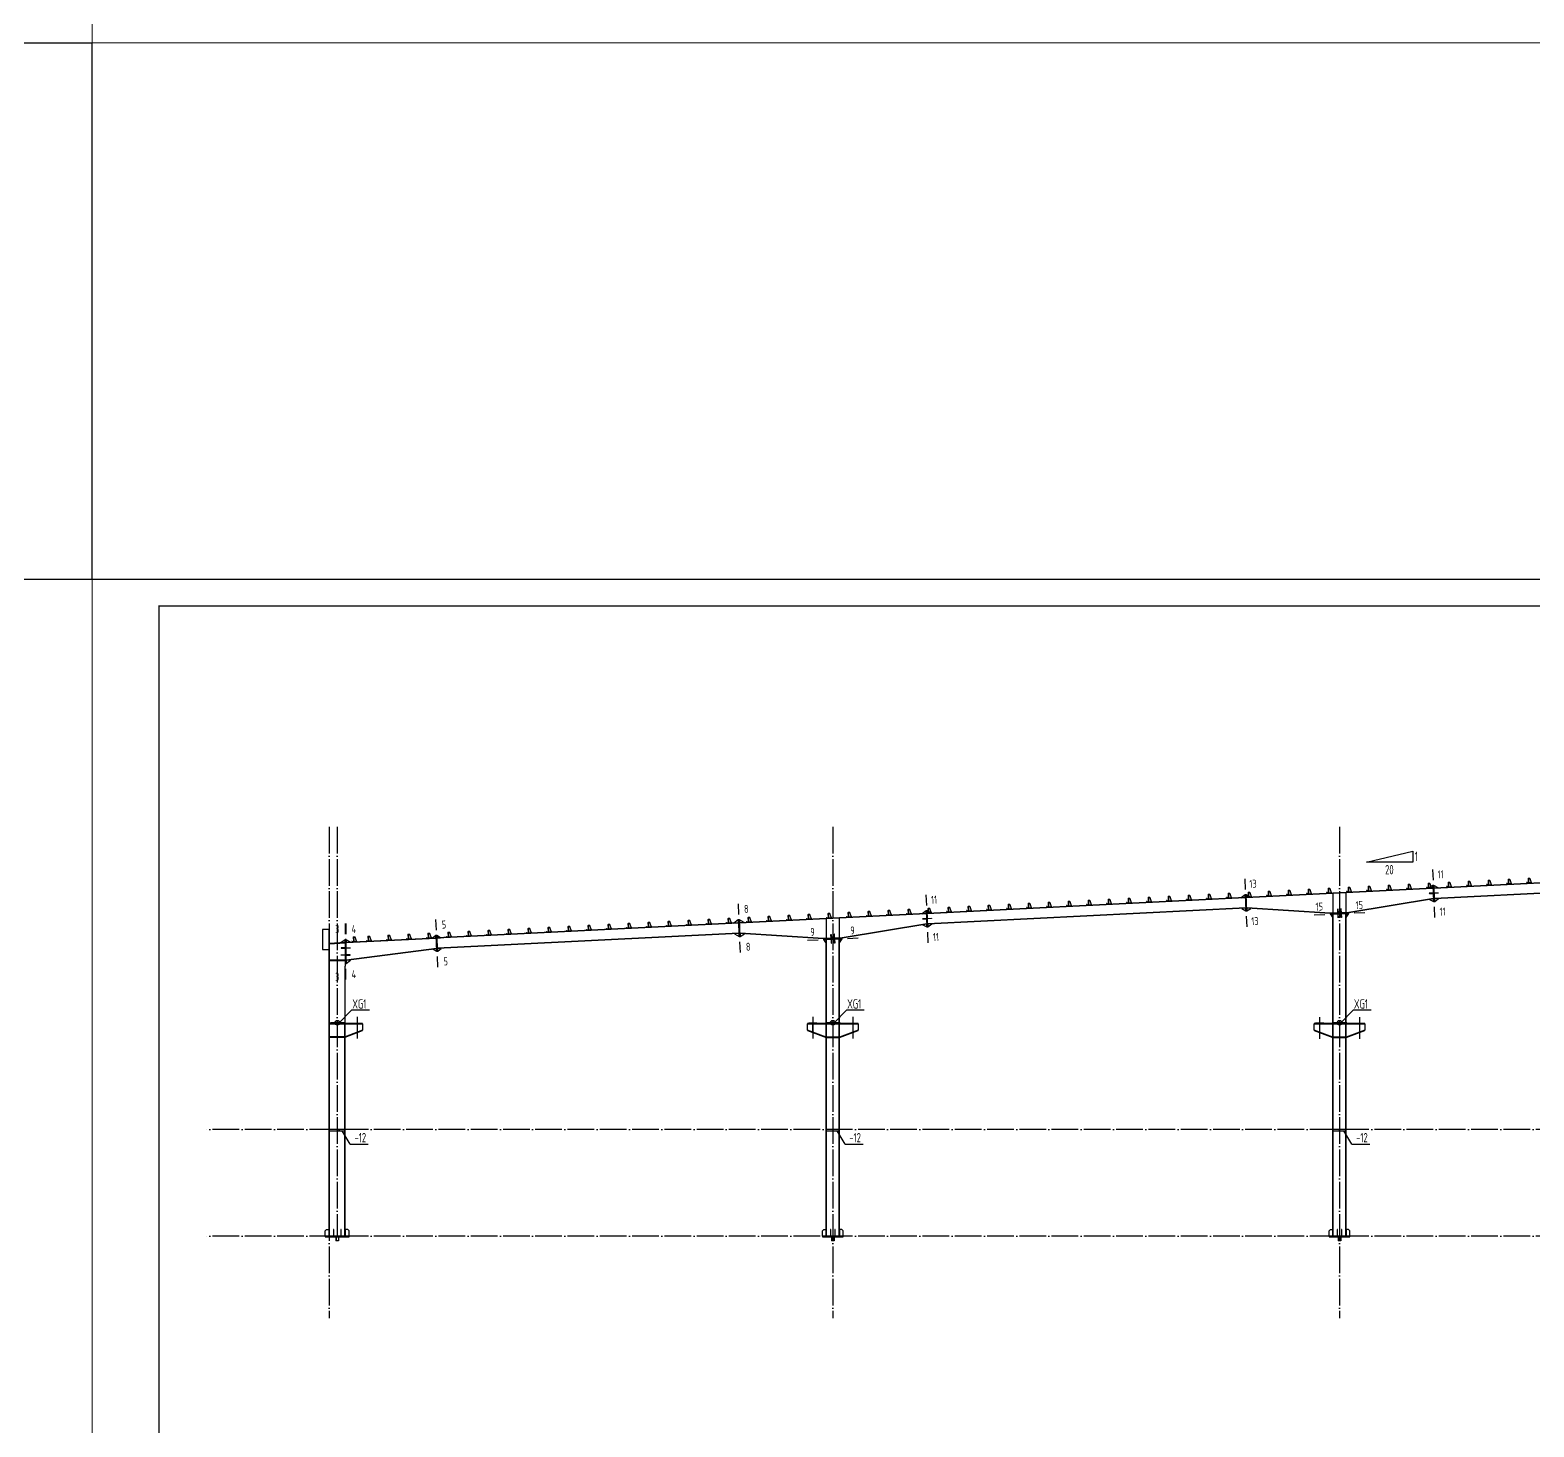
# Model space of a CAD drawing. Extents: x 447413 to 2975780, y -1432727 to 1301644.
# Drawn here: x 2614866 to 2671252, y -1226428 to -1174076 of the extents above; entities that cross this region are included whole.
import ezdxf
from ezdxf.enums import TextEntityAlignment as Align

# ---------------------------------------------------------------- set-up
doc = ezdxf.new("R2010")
doc.units = 0
doc.header["$LTSCALE"] = 1000
doc.header["$MEASUREMENT"] = 0
doc.linetypes.add('ACAD_ISO04W100', pattern=[30.5, 24, -3, 0.5, -3])
doc.linetypes.add('DOTE', pattern=[2.42, 2, -0.2, 0.02, -0.2])
for name, color, linetype in [('10', 7, 'Continuous'), ('116', 1, 'Continuous'), ('14', 2, 'Continuous'), ('DOTE', 1, 'Continuous'), ('TDB_中实线', 7, 'Continuous'), ('TDB_中心线', 1, 'ACAD_ISO04W100'), ('THIN', 7, 'Continuous'), ('XG', 5, 'Continuous'), ('图框', 253, 'Continuous'), ('柱子', 3, 'Continuous'), ('短柱', 106, 'Continuous'), ('钢板标注', 253, 'Continuous')]:
    doc.layers.add(name, color=color, linetype=linetype)
doc.layers.add('檩条', color=7, linetype='Continuous', lineweight=18)
doc.styles.add('PkpmHz', font='Pkpmeng', dxfattribs={"width": 0.6, "bigfont": 'hztxt'})
doc.styles.add('TSSD_Label', font='Tssdeng.shx', dxfattribs={"width": 0.7, "bigfont": 'hztxt.shx'})

# ---------------------------------------------------------------- blocks, each defined once
blk = doc.blocks.new('A$C3FEA3028')
at = {"layer": 'DOTE', "linetype": 'DOTE', "ltscale": 2}
blk.add_line((63, 169), (63, 0), dxfattribs=at)
at = {"layer": 'TDB_中实线'}
for p, q in [((5, 154), (-45, 0)), ((55, 154), (5, 154)), ((55, 160), (55, 0)), ((61, 26), (56, 26)), ((61, 0), (-45, 0))]:
    blk.add_line(p, q, dxfattribs=at)
at = {"layer": 'TDB_中实线', "const_width": 3.75}
for points in [[(64, 127), (53, 127)], [(64, 63), (53, 63)]]:
    blk.add_lwpolyline(points, dxfattribs=at)
at = {"layer": 'TDB_中实线'}
blk.add_lwpolyline([(61, 26), (55, 26), (55, 160), (61, 160)], close=True, dxfattribs=at)
at = {"layer": 'TDB_中心线', "ltscale": 20}
for p, q in [((67, 127), (51, 127)), ((67, 63), (51, 63))]:
    blk.add_line(p, q, dxfattribs=at)
at = {"layer": '檩条'}
blk.add_lwpolyline([(3, 164), (61, 164), (61, 0), (116, 0), (128, 23), (124, 25), (113, 4), (64, 4), (64, 169), (0, 169), (-12, 146), (-8, 144), (3, 164)], dxfattribs=at)
blk = doc.blocks.new('A$C6B0021A6')
at = {"layer": '图框', "color": 2, "const_width": 40, "elevation": -84000}
blk.add_lwpolyline([(20, 84120), (118920, 84120), (118920, 20), (20, 20)], close=True, dxfattribs=at)
at = {"layer": '图框', "color": 153, "const_width": 58, "elevation": -84000}
blk.add_lwpolyline([(111420, 1020), (2520, 1020), (2520, 83120), (111420, 83120)], close=True, dxfattribs=at)

msp = doc.modelspace()

# ---------------------------------------------------------------- linework, layer by layer
at = {"layer": '10'}
for p, q in [((2667450.6, -1205534, 126000), (2667470.7, -1205933.5, 126000)), ((2660410.7, -1205886.6, 126000), (2660430.7, -1206286.1, 126000)), ((2648450.7, -1206485.2, 126000), (2648470.7, -1206884.7, 126000)), ((2641410.3, -1206827.4, 126000), (2641430.2, -1207226.9, 126000)), ((2663016.4, -1207234, 126000), (2663416.1, -1207219, 126000)), ((2664915.4, -1207162.9, 126000), (2664515.7, -1207177.9, 126000)), ((2667540.7, -1207331.8, 126000), (2667520.7, -1206932.3, 126000)), ((2626685.7, -1207564.8, 126000), (2626685.7, -1207964.8, 126000)), ((2626705.7, -1207564.8, 126000), (2626705.7, -1207964.8, 126000)), ((2630071.2, -1207414.4, 126000), (2630091.2, -1207813.9, 126000)), ((2660500.8, -1207685.3, 126000), (2660480.8, -1207285.8, 126000)), ((2641501.2, -1208646.1, 126000), (2641481.2, -1208246.6, 126000)), ((2644016.4, -1208184.9, 126000), (2644416.1, -1208170, 126000)), ((2645915.4, -1208113.9, 126000), (2645515.7, -1208128.9, 126000)), ((2648540.7, -1208283, 126000), (2648520.7, -1207883.5, 126000)), ((2630160.2, -1209193.1, 126000), (2630140.2, -1208793.6, 126000)), ((2626685.7, -1209759.8, 126000), (2626685.7, -1209359.8, 126000)), ((2626705.7, -1209659.8, 126000), (2626705.7, -1209259.8, 126000))]:
    msp.add_line(p, q, dxfattribs=at)
at = {"layer": '116'}
for p, q in [((2626335.7, -1219304.5, 126000), (2626335.7, -1219454.5, 126000)), ((2626435.7, -1219454.5, 126000), (2626335.7, -1219454.5, 126000)), ((2626344.2, -1219304.5, 126000), (2626344.2, -1219454.5, 126000)), ((2626427.2, -1219304.5, 126000), (2626427.2, -1219454.5, 126000)), ((2626435.7, -1219304.5, 126000), (2626435.7, -1219454.5, 126000)), ((2644915.7, -1219304.5, 126000), (2644915.7, -1219454.5, 126000)), ((2645015.7, -1219454.5, 126000), (2644915.7, -1219454.5, 126000)), ((2644924.2, -1219304.5, 126000), (2644924.2, -1219454.5, 126000)), ((2645007.2, -1219304.5, 126000), (2645007.2, -1219454.5, 126000)), ((2645015.7, -1219304.5, 126000), (2645015.7, -1219454.5, 126000)), ((2663915.7, -1219304.5, 126000), (2663915.7, -1219454.5, 126000)), ((2664015.7, -1219454.5, 126000), (2663915.7, -1219454.5, 126000)), ((2663924.2, -1219304.5, 126000), (2663924.2, -1219454.5, 126000)), ((2664007.2, -1219304.5, 126000), (2664007.2, -1219454.5, 126000)), ((2664015.7, -1219304.5, 126000), (2664015.7, -1219454.5, 126000))]:
    msp.add_line(p, q, dxfattribs=at)
at = {"layer": '14'}
for p, q in [((2660420.8, -1206486.8, 126000), (2660276, -1206594.2, 126000)), ((2660276, -1206594.2, 126000), (2660405.8, -1206587.7, 126000)), ((2660405.8, -1206587.7, 126000), (2660424.8, -1206566.7, 126000)), ((2660440.7, -1206485.8, 126000), (2660420.8, -1206486.8, 126000)), ((2660420.8, -1206486.8, 126000), (2660450.8, -1207087.1, 126000)), ((2660424.8, -1206566.7, 126000), (2660420.8, -1206486.8, 126000)), ((2660460.7, -1206484.8, 126000), (2660440.7, -1206485.8, 126000)), ((2660440.7, -1206485.8, 126000), (2660470.8, -1207086.1, 126000)), ((2660470.8, -1207086.1, 126000), (2660440.7, -1206485.8, 126000)), ((2660490.7, -1207085.1, 126000), (2660460.7, -1206484.8, 126000)), ((2660615.5, -1206577.2, 126000), (2660460.7, -1206484.8, 126000)), ((2660460.7, -1206484.8, 126000), (2660464.7, -1206564.7, 126000)), ((2660464.7, -1206564.7, 126000), (2660485.7, -1206583.7, 126000)), ((2660485.7, -1206583.7, 126000), (2660615.5, -1206577.2, 126000)), ((2663725.7, -1206433.5, 126000), (2663715.7, -1206434, 126000)), ((2663715.7, -1206434, 126000), (2663715.7, -1207167.8, 126000)), ((2663725.7, -1207167.4, 126000), (2663725.7, -1206433.5, 126000)), ((2664215.7, -1206409, 126000), (2664205.7, -1206409.5, 126000)), ((2664205.7, -1206409.5, 126000), (2664205.7, -1207149.4, 126000)), ((2664215.7, -1207149.1, 126000), (2664215.7, -1206409, 126000)), ((2667460.7, -1206134.3, 126000), (2667315.9, -1206241.6, 126000)), ((2667315.9, -1206241.6, 126000), (2667445.7, -1206235.1, 126000)), ((2667475.1, -1206420.9, 126000), (2667330.2, -1206428.2, 126000)), ((2667330.2, -1206428.2, 126000), (2667330.7, -1206438.2, 126000)), ((2667330.7, -1206438.2, 126000), (2667475.6, -1206430.9, 126000)), ((2667466, -1206636.9, 126000), (2667337.7, -1206658.1, 126000)), ((2667337.7, -1206658.1, 126000), (2667490.7, -1206733.5, 126000)), ((2667445.7, -1206235.1, 126000), (2667464.7, -1206214.2, 126000)), ((2667480.7, -1206133.3, 126000), (2667460.7, -1206134.3, 126000)), ((2667460.7, -1206134.3, 126000), (2667490.7, -1206733.5, 126000)), ((2667464.7, -1206214.2, 126000), (2667460.7, -1206134.3, 126000)), ((2667486.7, -1206653.6, 126000), (2667466, -1206636.9, 126000)), ((2667475.6, -1206430.9, 126000), (2667475.1, -1206420.9, 126000)), ((2667500.7, -1206132.3, 126000), (2667480.7, -1206133.3, 126000)), ((2667480.7, -1206133.3, 126000), (2667510.7, -1206732.5, 126000)), ((2667510.7, -1206732.5, 126000), (2667480.7, -1206133.3, 126000)), ((2667490.7, -1206733.5, 126000), (2667486.7, -1206653.6, 126000)), ((2667530.7, -1206731.5, 126000), (2667500.7, -1206132.3, 126000)), ((2667655.5, -1206224.6, 126000), (2667500.7, -1206132.3, 126000)), ((2667500.7, -1206132.3, 126000), (2667504.7, -1206212.2, 126000)), ((2667504.7, -1206212.2, 126000), (2667525.6, -1206231.2, 126000)), ((2667515, -1206418.9, 126000), (2667659.8, -1206411.7, 126000)), ((2667515.5, -1206428.9, 126000), (2667515, -1206418.9, 126000)), ((2667660.3, -1206421.6, 126000), (2667515.5, -1206428.9, 126000)), ((2667525.6, -1206231.2, 126000), (2667655.5, -1206224.6, 126000)), ((2667545.7, -1206630.7, 126000), (2667526.7, -1206651.6, 126000)), ((2667526.7, -1206651.6, 126000), (2667530.7, -1206731.5, 126000)), ((2667530.7, -1206731.5, 126000), (2667675.5, -1206624.1, 126000)), ((2667675.5, -1206624.1, 126000), (2667545.7, -1206630.7, 126000)), ((2667659.8, -1206411.7, 126000), (2667660.3, -1206421.6, 126000)), ((2648460.7, -1207085.4, 126000), (2648315.9, -1207192.8, 126000)), ((2648315.9, -1207192.8, 126000), (2648445.7, -1207186.3, 126000)), ((2648445.7, -1207186.3, 126000), (2648464.7, -1207165.4, 126000)), ((2648480.7, -1207084.4, 126000), (2648460.7, -1207085.4, 126000)), ((2648460.7, -1207085.4, 126000), (2648490.7, -1207684.7, 126000)), ((2648464.7, -1207165.4, 126000), (2648460.7, -1207085.4, 126000)), ((2648500.7, -1207083.4, 126000), (2648480.7, -1207084.4, 126000)), ((2648480.7, -1207084.4, 126000), (2648510.7, -1207683.7, 126000)), ((2648510.7, -1207683.7, 126000), (2648480.7, -1207084.4, 126000)), ((2648530.7, -1207682.7, 126000), (2648500.7, -1207083.4, 126000)), ((2648655.5, -1207175.8, 126000), (2648500.7, -1207083.4, 126000)), ((2648500.7, -1207083.4, 126000), (2648504.7, -1207163.4, 126000)), ((2648504.7, -1207163.4, 126000), (2648525.6, -1207182.3, 126000)), ((2648525.6, -1207182.3, 126000), (2648655.5, -1207175.8, 126000)), ((2660425.8, -1206987.2, 126000), (2660295.9, -1206993.7, 126000)), ((2660295.9, -1206993.7, 126000), (2660450.8, -1207086.1, 126000)), ((2660446.8, -1207006.2, 126000), (2660425.8, -1206987.2, 126000)), ((2660450.8, -1207086.1, 126000), (2660446.8, -1207006.2, 126000)), ((2660450.8, -1207087.1, 126000), (2660470.8, -1207086.1, 126000)), ((2660470.8, -1207086.1, 126000), (2660490.7, -1207085.1, 126000)), ((2660505.7, -1206985.5, 126000), (2660486.7, -1207004.2, 126000)), ((2660486.7, -1207004.2, 126000), (2660490.7, -1207084.1, 126000)), ((2660490.7, -1207084.1, 126000), (2660635.4, -1206993.7, 126000)), ((2660635.4, -1206993.7, 126000), (2660505.7, -1206985.5, 126000)), ((2664314.4, -1207145.4, 126000), (2663614.4, -1207171.6, 126000)), ((2663614.4, -1207171.6, 126000), (2663615.2, -1207191.5, 126000)), ((2663615.2, -1207191.5, 126000), (2664315.1, -1207165.4, 126000)), ((2664315.1, -1207165.4, 126000), (2663615.2, -1207191.5, 126000)), ((2663615.2, -1207191.5, 126000), (2663615.9, -1207211.5, 126000)), ((2663615.9, -1207211.5, 126000), (2664315.8, -1207185.3, 126000)), ((2663695.7, -1207208.5, 126000), (2663620.8, -1207211.3, 126000)), ((2663620.8, -1207211.3, 126000), (2663715.7, -1207352.8, 126000)), ((2663715.7, -1207227.8, 126000), (2663695.7, -1207208.5, 126000)), ((2663715.7, -1207167.8, 126000), (2663725.7, -1207167.4, 126000)), ((2663893.7, -1207016, 126000), (2663903.7, -1207015.6, 126000)), ((2663899.1, -1207160.9, 126000), (2663893.7, -1207016, 126000)), ((2663909.1, -1207160.5, 126000), (2663899.1, -1207160.9, 126000)), ((2663910.6, -1207200.5, 126000), (2663900.6, -1207200.9, 126000)), ((2663900.6, -1207200.9, 126000), (2663906, -1207345.8, 126000)), ((2663903.7, -1207015.6, 126000), (2663909.1, -1207160.5, 126000)), ((2663916, -1207345.4, 126000), (2663910.6, -1207200.5, 126000)), ((2664023.9, -1207011.1, 126000), (2664013.9, -1207011.5, 126000)), ((2664013.9, -1207011.5, 126000), (2664019.3, -1207156.4, 126000)), ((2664019.3, -1207156.4, 126000), (2664029.3, -1207156, 126000)), ((2664020.8, -1207196.4, 126000), (2664030.8, -1207196, 126000)), ((2664026.3, -1207341.3, 126000), (2664020.8, -1207196.4, 126000)), ((2664029.3, -1207156, 126000), (2664023.9, -1207011.1, 126000)), ((2664030.8, -1207196, 126000), (2664036.2, -1207340.9, 126000)), ((2664205.7, -1207149.4, 126000), (2664215.7, -1207149.1, 126000)), ((2664215.7, -1207334.1, 126000), (2664310.6, -1207185.5, 126000)), ((2664235.7, -1207188.3, 126000), (2664215.7, -1207209.1, 126000)), ((2664215.7, -1207209.1, 126000), (2664215.7, -1207334.1, 126000)), ((2664310.6, -1207185.5, 126000), (2664235.7, -1207188.3, 126000)), ((2664315.1, -1207165.4, 126000), (2664314.4, -1207145.4, 126000)), ((2664315.8, -1207185.3, 126000), (2664315.1, -1207165.4, 126000)), ((2667490.7, -1206733.5, 126000), (2667510.7, -1206732.5, 126000)), ((2667510.7, -1206732.5, 126000), (2667530.7, -1206731.5, 126000)), ((2641420.3, -1207427.6, 126000), (2641256, -1207546, 126000)), ((2641256, -1207546, 126000), (2641405.8, -1207538.5, 126000)), ((2641405.8, -1207538.5, 126000), (2641424.7, -1207517.5, 126000)), ((2641440.2, -1207426.7, 126000), (2641420.3, -1207427.7, 126000)), ((2641424.7, -1207517.5, 126000), (2641420.3, -1207427.6, 126000)), ((2641420.3, -1207427.7, 126000), (2641451.3, -1208047.9, 126000)), ((2641460.2, -1207425.7, 126000), (2641440.2, -1207426.7, 126000)), ((2641440.2, -1207426.7, 126000), (2641471.2, -1208046.9, 126000)), ((2641471.2, -1208046.9, 126000), (2641440.2, -1207426.7, 126000)), ((2641491.2, -1208045.9, 126000), (2641460.2, -1207425.7, 126000)), ((2641635.5, -1207527, 126000), (2641460.2, -1207425.7, 126000)), ((2641460.2, -1207425.7, 126000), (2641464.7, -1207515.5, 126000)), ((2641464.7, -1207515.5, 126000), (2641485.7, -1207534.5, 126000)), ((2641485.7, -1207534.5, 126000), (2641635.5, -1207527, 126000)), ((2644725.7, -1207384.5, 126000), (2644715.7, -1207385, 126000)), ((2644715.7, -1207385, 126000), (2644715.7, -1208118.7, 126000)), ((2644725.7, -1208118.4, 126000), (2644725.7, -1207384.5, 126000)), ((2645215.7, -1207360, 126000), (2645205.7, -1207360.5, 126000)), ((2645205.7, -1207360.5, 126000), (2645205.7, -1208100.4, 126000)), ((2645215.7, -1208100.1, 126000), (2645215.7, -1207360, 126000)), ((2648475.1, -1207372.1, 126000), (2648330.2, -1207379.3, 126000)), ((2648330.2, -1207379.3, 126000), (2648330.7, -1207389.3, 126000)), ((2648330.7, -1207389.3, 126000), (2648475.6, -1207382.1, 126000)), ((2648466, -1207588.1, 126000), (2648337.7, -1207609.3, 126000)), ((2648337.7, -1207609.3, 126000), (2648490.7, -1207684.7, 126000)), ((2648486.7, -1207604.8, 126000), (2648466, -1207588.1, 126000)), ((2648475.6, -1207382.1, 126000), (2648475.1, -1207372.1, 126000)), ((2648490.7, -1207684.7, 126000), (2648486.7, -1207604.8, 126000)), ((2648490.7, -1207684.7, 126000), (2648510.7, -1207683.7, 126000)), ((2648510.7, -1207683.7, 126000), (2648530.7, -1207682.7, 126000)), ((2648515, -1207370.1, 126000), (2648659.8, -1207362.8, 126000)), ((2648515.5, -1207380.1, 126000), (2648515, -1207370.1, 126000)), ((2648660.3, -1207372.8, 126000), (2648515.5, -1207380.1, 126000)), ((2648545.6, -1207581.8, 126000), (2648526.7, -1207602.8, 126000)), ((2648526.7, -1207602.8, 126000), (2648530.7, -1207682.7, 126000)), ((2648530.7, -1207682.7, 126000), (2648675.5, -1207575.3, 126000)), ((2648675.5, -1207575.3, 126000), (2648545.6, -1207581.8, 126000)), ((2648659.8, -1207362.8, 126000), (2648660.3, -1207372.8, 126000)), ((2663715.7, -1207352.8, 126000), (2663715.7, -1207227.8, 126000)), ((2663906, -1207345.8, 126000), (2663916, -1207345.4, 126000)), ((2664036.2, -1207340.9, 126000), (2664026.3, -1207341.3, 126000)), ((2626675.7, -1208275, 126000), (2626085.7, -1208304.5, 126000)), ((2626085.7, -1208316.5, 126000), (2626675.7, -1208287, 126000)), ((2626085.7, -1208304.5, 126000), (2626085.7, -1208316.5, 126000)), ((2626675.7, -1208170, 126000), (2626515.9, -1208283, 126000)), ((2626515.9, -1208283, 126000), (2626655.7, -1208276, 126000)), ((2626655.7, -1208276, 126000), (2626675.7, -1208255, 126000)), ((2626695.7, -1208164.8, 126000), (2626675.7, -1208164.8, 126000)), ((2626675.7, -1208164.8, 126000), (2626675.7, -1209159.8, 126000)), ((2626675.7, -1208255, 126000), (2626675.7, -1208170, 126000)), ((2626675.7, -1208287, 126000), (2626675.7, -1208275, 126000)), ((2626695.7, -1209159.8, 126000), (2626695.7, -1208164.8, 126000)), ((2626715.7, -1208164.8, 126000), (2626695.7, -1208164.8, 126000)), ((2626695.7, -1208164.8, 126000), (2626695.7, -1209059.8, 126000)), ((2626715.7, -1209059.8, 126000), (2626715.7, -1208164.8, 126000)), ((2626875.5, -1208265, 126000), (2626715.7, -1208168, 126000)), ((2626715.7, -1208168, 126000), (2626715.7, -1208253, 126000)), ((2626715.7, -1208253, 126000), (2626735.7, -1208272, 126000)), ((2626735.7, -1208272, 126000), (2626875.5, -1208265, 126000)), ((2630081.2, -1208014.6, 126000), (2629950.9, -1208111.3, 126000)), ((2629950.9, -1208111.3, 126000), (2630065.7, -1208105.5, 126000)), ((2630065.7, -1208105.5, 126000), (2630084.7, -1208084.5, 126000)), ((2630101.2, -1208013.6, 126000), (2630081.2, -1208014.6, 126000)), ((2630081.2, -1208014.6, 126000), (2630110.2, -1208594.9, 126000)), ((2630084.7, -1208084.5, 126000), (2630081.2, -1208014.6, 126000)), ((2630121.2, -1208012.6, 126000), (2630101.2, -1208013.6, 126000)), ((2630101.2, -1208013.6, 126000), (2630130.2, -1208593.9, 126000)), ((2630130.2, -1208593.9, 126000), (2630101.2, -1208013.6, 126000)), ((2630150.2, -1208592.9, 126000), (2630121.2, -1208012.6, 126000)), ((2630260.5, -1208095.8, 126000), (2630121.2, -1208012.6, 126000)), ((2630121.2, -1208012.6, 126000), (2630124.7, -1208082.5, 126000)), ((2630124.7, -1208082.5, 126000), (2630145.6, -1208101.5, 126000)), ((2630145.6, -1208101.5, 126000), (2630260.5, -1208095.8, 126000)), ((2641425.7, -1207938, 126000), (2641275.9, -1207945.5, 126000)), ((2641275.9, -1207945.5, 126000), (2641451.2, -1208046.9, 126000)), ((2641446.7, -1207957, 126000), (2641425.7, -1207938, 126000)), ((2641451.2, -1208046.9, 126000), (2641446.7, -1207957, 126000)), ((2641451.3, -1208047.9, 126000), (2641471.2, -1208046.9, 126000)), ((2641471.2, -1208046.9, 126000), (2641491.2, -1208045.9, 126000)), ((2641505.6, -1207936.3, 126000), (2641486.7, -1207955, 126000)), ((2641486.7, -1207955, 126000), (2641491.2, -1208044.9, 126000)), ((2641491.2, -1208044.9, 126000), (2641655.3, -1207945.8, 126000)), ((2641655.3, -1207945.8, 126000), (2641505.6, -1207936.3, 126000)), ((2645314.4, -1208096.4, 126000), (2644614.5, -1208122.5, 126000)), ((2644614.5, -1208122.5, 126000), (2644615.2, -1208142.5, 126000)), ((2644615.2, -1208142.5, 126000), (2645315.1, -1208116.4, 126000)), ((2645315.1, -1208116.4, 126000), (2644615.2, -1208142.5, 126000)), ((2644615.2, -1208142.5, 126000), (2644616, -1208162.5, 126000)), ((2644616, -1208162.5, 126000), (2645315.9, -1208136.4, 126000)), ((2644695.7, -1208159.5, 126000), (2644620.8, -1208162.3, 126000)), ((2644620.8, -1208162.3, 126000), (2644715.7, -1208303.8, 126000)), ((2644715.7, -1208178.8, 126000), (2644695.7, -1208159.5, 126000)), ((2644715.7, -1208118.7, 126000), (2644725.7, -1208118.4, 126000)), ((2644715.7, -1208303.8, 126000), (2644715.7, -1208178.8, 126000)), ((2644893.7, -1207967, 126000), (2644903.7, -1207966.6, 126000)), ((2644899.1, -1208111.9, 126000), (2644893.7, -1207967, 126000)), ((2644909.1, -1208111.5, 126000), (2644899.1, -1208111.9, 126000)), ((2644910.6, -1208151.5, 126000), (2644900.6, -1208151.9, 126000)), ((2644900.6, -1208151.9, 126000), (2644906, -1208296.8, 126000)), ((2644903.7, -1207966.6, 126000), (2644909.1, -1208111.5, 126000)), ((2644906, -1208296.8, 126000), (2644916, -1208296.4, 126000)), ((2644916, -1208296.4, 126000), (2644910.6, -1208151.5, 126000)), ((2645023.9, -1207962.1, 126000), (2645013.9, -1207962.5, 126000)), ((2645013.9, -1207962.5, 126000), (2645019.4, -1208107.4, 126000)), ((2645019.4, -1208107.4, 126000), (2645029.3, -1208107, 126000)), ((2645020.8, -1208147.4, 126000), (2645030.8, -1208147, 126000)), ((2645026.3, -1208292.3, 126000), (2645020.8, -1208147.4, 126000)), ((2645029.3, -1208107, 126000), (2645023.9, -1207962.1, 126000)), ((2645036.2, -1208291.9, 126000), (2645026.3, -1208292.3, 126000)), ((2645030.8, -1208147, 126000), (2645036.2, -1208291.9, 126000)), ((2645205.7, -1208100.4, 126000), (2645215.7, -1208100.1, 126000)), ((2645215.7, -1208285.1, 126000), (2645310.6, -1208136.5, 126000)), ((2645235.7, -1208139.3, 126000), (2645215.7, -1208160.1, 126000)), ((2645215.7, -1208160.1, 126000), (2645215.7, -1208285.1, 126000)), ((2645310.6, -1208136.5, 126000), (2645235.7, -1208139.3, 126000)), ((2645315.1, -1208116.4, 126000), (2645314.4, -1208096.4, 126000)), ((2645315.9, -1208136.4, 126000), (2645315.1, -1208116.4, 126000)), ((2626675.7, -1208475, 126000), (2626525.7, -1208475, 126000)), ((2626525.7, -1208475, 126000), (2626525.7, -1208485, 126000)), ((2626525.7, -1208485, 126000), (2626675.7, -1208485, 126000)), ((2626525.7, -1208747.7, 126000), (2626525.7, -1208737.7, 126000)), ((2626525.7, -1208737.7, 126000), (2626675.7, -1208737.7, 126000)), ((2626675.7, -1208747.7, 126000), (2626525.7, -1208747.7, 126000)), ((2626675.7, -1208485, 126000), (2626675.7, -1208475, 126000)), ((2626675.7, -1208737.7, 126000), (2626675.7, -1208747.7, 126000)), ((2626715.7, -1208475, 126000), (2626865.7, -1208475, 126000)), ((2626715.7, -1208485, 126000), (2626715.7, -1208475, 126000)), ((2626865.7, -1208485, 126000), (2626715.7, -1208485, 126000)), ((2626865.7, -1208737.7, 126000), (2626715.7, -1208737.7, 126000)), ((2626715.7, -1208737.7, 126000), (2626715.7, -1208747.7, 126000)), ((2626715.7, -1208747.7, 126000), (2626865.7, -1208747.7, 126000)), ((2626865.7, -1208475, 126000), (2626865.7, -1208485, 126000)), ((2626865.7, -1208747.7, 126000), (2626865.7, -1208737.7, 126000)), ((2630085.9, -1208506.6, 126000), (2629971.8, -1208521.6, 126000)), ((2629971.8, -1208521.6, 126000), (2630110.2, -1208593.9, 126000)), ((2630106.7, -1208524, 126000), (2630085.9, -1208506.6, 126000)), ((2630110.2, -1208593.9, 126000), (2630106.7, -1208524, 126000)), ((2630110.2, -1208594.9, 126000), (2630130.2, -1208593.9, 126000)), ((2630130.2, -1208593.9, 126000), (2630150.2, -1208592.9, 126000)), ((2630165.6, -1208501, 126000), (2630146.6, -1208522, 126000)), ((2630146.6, -1208522, 126000), (2630150.1, -1208591.9, 126000)), ((2630150.1, -1208591.9, 126000), (2630280.5, -1208495.3, 126000)), ((2630280.5, -1208495.3, 126000), (2630165.6, -1208501, 126000)), ((2626675.7, -1208937.8, 126000), (2626095.7, -1208937.8, 126000)), ((2626095.7, -1208937.8, 126000), (2626095.7, -1208949.8, 126000)), ((2626095.7, -1208949.8, 126000), (2626675.7, -1208949.8, 126000)), ((2626675.7, -1208949.8, 126000), (2626675.7, -1208937.8, 126000)), ((2626675.7, -1209159.8, 126000), (2626695.7, -1209159.8, 126000)), ((2626695.7, -1209059.8, 126000), (2626715.7, -1209059.8, 126000)), ((2626715.7, -1209054.8, 126000), (2626874.3, -1208929, 126000)), ((2626735.5, -1208947.2, 126000), (2626715.7, -1208969.8, 126000)), ((2626715.7, -1208969.8, 126000), (2626715.7, -1209054.8, 126000)), ((2626874.3, -1208929, 126000), (2626735.5, -1208947.2, 126000)), ((2626673.7, -1211304.5, 126000), (2626097.7, -1211304.5, 126000)), ((2626097.7, -1211304.5, 126000), (2626097.7, -1211315.5, 126000)), ((2626097.7, -1211315.5, 126000), (2626673.7, -1211315.5, 126000)), ((2626673.7, -1211315.5, 126000), (2626673.7, -1211304.5, 126000)), ((2627335.7, -1211304.5, 126000), (2626685.7, -1211304.5, 126000)), ((2626685.7, -1211304.5, 126000), (2626685.7, -1211316.5, 126000)), ((2626685.7, -1211802.5, 126000), (2626685.7, -1211316.5, 126000)), ((2626685.7, -1211316.5, 126000), (2627335.7, -1211316.5, 126000)), ((2626685.7, -1211316.5, 126000), (2627335.7, -1211316.5, 126000)), ((2627335.7, -1211552.5, 126000), (2626685.7, -1211802.5, 126000)), ((2627335.7, -1211552.5, 126000), (2626685.7, -1211802.5, 126000)), ((2626685.7, -1211814.5, 126000), (2627335.7, -1211564.5, 126000)), ((2626980.7, -1211292.5, 126000), (2627290.7, -1211292.5, 126000)), ((2626980.7, -1211304.5, 126000), (2626980.7, -1211292.5, 126000)), ((2627290.7, -1211304.5, 126000), (2626980.7, -1211304.5, 126000)), ((2627141.2, -1211316.5, 126000), (2627130.2, -1211316.5, 126000)), ((2627130.2, -1211316.5, 126000), (2627130.2, -1211631.5, 126000)), ((2627130.2, -1211631.5, 126000), (2627141.2, -1211627.3, 126000)), ((2627141.2, -1211627.3, 126000), (2627141.2, -1211316.5, 126000)), ((2627290.7, -1211292.5, 126000), (2627290.7, -1211304.5, 126000)), ((2627335.7, -1211316.5, 126000), (2627335.7, -1211304.5, 126000)), ((2627335.7, -1211316.5, 126000), (2627335.7, -1211552.5, 126000)), ((2627335.7, -1211564.5, 126000), (2627335.7, -1211552.5, 126000)), ((2644715.7, -1211304.5, 126000), (2644015.7, -1211304.5, 126000)), ((2644015.7, -1211304.5, 126000), (2644015.7, -1211316.5, 126000)), ((2644015.7, -1211562.5, 126000), (2644015.7, -1211316.5, 126000)), ((2644015.7, -1211316.5, 126000), (2644715.7, -1211316.5, 126000)), ((2644015.7, -1211316.5, 126000), (2644715.7, -1211316.5, 126000)), ((2644715.7, -1211822.5, 126000), (2644015.7, -1211562.5, 126000)), ((2644715.7, -1211822.5, 126000), (2644015.7, -1211562.5, 126000)), ((2644015.7, -1211562.5, 126000), (2644015.7, -1211574.5, 126000)), ((2644015.7, -1211574.5, 126000), (2644715.7, -1211834.5, 126000)), ((2644370.7, -1211292.5, 126000), (2644060.7, -1211292.5, 126000)), ((2644060.7, -1211292.5, 126000), (2644060.7, -1211304.5, 126000)), ((2644060.7, -1211304.5, 126000), (2644370.7, -1211304.5, 126000)), ((2644221.2, -1211316.5, 126000), (2644210.2, -1211316.5, 126000)), ((2644210.2, -1211316.5, 126000), (2644210.2, -1211634.8, 126000)), ((2644210.2, -1211634.8, 126000), (2644221.2, -1211638.8, 126000)), ((2644221.2, -1211638.8, 126000), (2644221.2, -1211316.5, 126000)), ((2644370.7, -1211304.5, 126000), (2644370.7, -1211292.5, 126000)), ((2644715.7, -1211316.5, 126000), (2644715.7, -1211304.5, 126000)), ((2644715.7, -1211316.5, 126000), (2644715.7, -1211822.5, 126000)), ((2645203.7, -1211304.5, 126000), (2644727.7, -1211304.5, 126000)), ((2644727.7, -1211304.5, 126000), (2644727.7, -1211315.5, 126000)), ((2644727.7, -1211315.5, 126000), (2645203.7, -1211315.5, 126000)), ((2645203.7, -1211315.5, 126000), (2645203.7, -1211304.5, 126000)), ((2645915.7, -1211304.5, 126000), (2645215.7, -1211304.5, 126000)), ((2645215.7, -1211304.5, 126000), (2645215.7, -1211316.5, 126000)), ((2645215.7, -1211822.5, 126000), (2645215.7, -1211316.5, 126000)), ((2645215.7, -1211316.5, 126000), (2645915.7, -1211316.5, 126000)), ((2645215.7, -1211316.5, 126000), (2645915.7, -1211316.5, 126000)), ((2645915.7, -1211562.5, 126000), (2645215.7, -1211822.5, 126000)), ((2645915.7, -1211562.5, 126000), (2645215.7, -1211822.5, 126000)), ((2645215.7, -1211834.5, 126000), (2645915.7, -1211574.5, 126000)), ((2645560.7, -1211292.5, 126000), (2645870.7, -1211292.5, 126000)), ((2645560.7, -1211304.5, 126000), (2645560.7, -1211292.5, 126000)), ((2645870.7, -1211304.5, 126000), (2645560.7, -1211304.5, 126000)), ((2645721.2, -1211316.5, 126000), (2645710.2, -1211316.5, 126000)), ((2645710.2, -1211316.5, 126000), (2645710.2, -1211638.8, 126000)), ((2645710.2, -1211638.8, 126000), (2645721.2, -1211634.8, 126000)), ((2645721.2, -1211634.8, 126000), (2645721.2, -1211316.5, 126000)), ((2645870.7, -1211292.5, 126000), (2645870.7, -1211304.5, 126000)), ((2645915.7, -1211316.5, 126000), (2645915.7, -1211304.5, 126000)), ((2645915.7, -1211316.5, 126000), (2645915.7, -1211562.5, 126000)), ((2645915.7, -1211574.5, 126000), (2645915.7, -1211562.5, 126000)), ((2663715.7, -1211304.5, 126000), (2663015.7, -1211304.5, 126000)), ((2663015.7, -1211304.5, 126000), (2663015.7, -1211316.5, 126000)), ((2663015.7, -1211562.5, 126000), (2663015.7, -1211316.5, 126000)), ((2663015.7, -1211316.5, 126000), (2663715.7, -1211316.5, 126000)), ((2663015.7, -1211316.5, 126000), (2663715.7, -1211316.5, 126000)), ((2663715.7, -1211822.5, 126000), (2663015.7, -1211562.5, 126000)), ((2663715.7, -1211822.5, 126000), (2663015.7, -1211562.5, 126000)), ((2663015.7, -1211562.5, 126000), (2663015.7, -1211574.5, 126000)), ((2663015.7, -1211574.5, 126000), (2663715.7, -1211834.5, 126000)), ((2663370.7, -1211292.5, 126000), (2663060.7, -1211292.5, 126000)), ((2663060.7, -1211292.5, 126000), (2663060.7, -1211304.5, 126000)), ((2663060.7, -1211304.5, 126000), (2663370.7, -1211304.5, 126000)), ((2663221.2, -1211316.5, 126000), (2663210.2, -1211316.5, 126000)), ((2663210.2, -1211316.5, 126000), (2663210.2, -1211634.8, 126000)), ((2663210.2, -1211634.8, 126000), (2663221.2, -1211638.8, 126000)), ((2663221.2, -1211638.8, 126000), (2663221.2, -1211316.5, 126000)), ((2663370.7, -1211304.5, 126000), (2663370.7, -1211292.5, 126000)), ((2663715.7, -1211316.5, 126000), (2663715.7, -1211304.5, 126000)), ((2663715.7, -1211316.5, 126000), (2663715.7, -1211822.5, 126000)), ((2664203.7, -1211304.5, 126000), (2663727.7, -1211304.5, 126000)), ((2663727.7, -1211304.5, 126000), (2663727.7, -1211315.5, 126000)), ((2663727.7, -1211315.5, 126000), (2664203.7, -1211315.5, 126000)), ((2664203.7, -1211315.5, 126000), (2664203.7, -1211304.5, 126000)), ((2664915.7, -1211304.5, 126000), (2664215.7, -1211304.5, 126000)), ((2664215.7, -1211304.5, 126000), (2664215.7, -1211316.5, 126000)), ((2664215.7, -1211822.5, 126000), (2664215.7, -1211316.5, 126000)), ((2664215.7, -1211316.5, 126000), (2664915.7, -1211316.5, 126000)), ((2664215.7, -1211316.5, 126000), (2664915.7, -1211316.5, 126000)), ((2664915.7, -1211562.5, 126000), (2664215.7, -1211822.5, 126000)), ((2664915.7, -1211562.5, 126000), (2664215.7, -1211822.5, 126000)), ((2664215.7, -1211834.5, 126000), (2664915.7, -1211574.5, 126000)), ((2664560.7, -1211292.5, 126000), (2664870.7, -1211292.5, 126000)), ((2664560.7, -1211304.5, 126000), (2664560.7, -1211292.5, 126000)), ((2664870.7, -1211304.5, 126000), (2664560.7, -1211304.5, 126000)), ((2664721.2, -1211316.5, 126000), (2664710.2, -1211316.5, 126000)), ((2664710.2, -1211316.5, 126000), (2664710.2, -1211638.8, 126000)), ((2664710.2, -1211638.8, 126000), (2664721.2, -1211634.8, 126000)), ((2664721.2, -1211634.8, 126000), (2664721.2, -1211316.5, 126000)), ((2664870.7, -1211292.5, 126000), (2664870.7, -1211304.5, 126000)), ((2664915.7, -1211316.5, 126000), (2664915.7, -1211304.5, 126000)), ((2664915.7, -1211316.5, 126000), (2664915.7, -1211562.5, 126000)), ((2664915.7, -1211574.5, 126000), (2664915.7, -1211562.5, 126000)), ((2626673.7, -1211803.5, 126000), (2626097.7, -1211803.5, 126000)), ((2626097.7, -1211803.5, 126000), (2626097.7, -1211814.5, 126000)), ((2626097.7, -1211814.5, 126000), (2626673.7, -1211814.5, 126000)), ((2626673.7, -1211814.5, 126000), (2626673.7, -1211803.5, 126000)), ((2626685.7, -1211802.5, 126000), (2626685.7, -1211814.5, 126000)), ((2644715.7, -1211834.5, 126000), (2644715.7, -1211822.5, 126000)), ((2645203.7, -1211823.5, 126000), (2644727.7, -1211823.5, 126000)), ((2644727.7, -1211823.5, 126000), (2644727.7, -1211834.5, 126000)), ((2644727.7, -1211834.5, 126000), (2645203.7, -1211834.5, 126000)), ((2645203.7, -1211834.5, 126000), (2645203.7, -1211823.5, 126000)), ((2645215.7, -1211822.5, 126000), (2645215.7, -1211834.5, 126000)), ((2663715.7, -1211834.5, 126000), (2663715.7, -1211822.5, 126000)), ((2664203.7, -1211823.5, 126000), (2663727.7, -1211823.5, 126000)), ((2663727.7, -1211823.5, 126000), (2663727.7, -1211834.5, 126000)), ((2663727.7, -1211834.5, 126000), (2664203.7, -1211834.5, 126000)), ((2664203.7, -1211834.5, 126000), (2664203.7, -1211823.5, 126000)), ((2664215.7, -1211822.5, 126000), (2664215.7, -1211834.5, 126000)), ((2625935.7, -1219079.5, 126000), (2625985.7, -1219029.5, 126000)), ((2625985.7, -1219029.5, 126000), (2626085.7, -1219029.5, 126000)), ((2626085.7, -1219029.5, 126000), (2626085.7, -1219259.5, 126000)), ((2626095.7, -1219029.5, 126000), (2626085.7, -1219029.5, 126000)), ((2626085.7, -1219029.5, 126000), (2626085.7, -1219279.5, 126000)), ((2626095.7, -1219279.5, 126000), (2626095.7, -1219029.5, 126000)), ((2626253.7, -1219029.5, 126000), (2626237.7, -1219029.5, 126000)), ((2626237.7, -1219029.5, 126000), (2626237.7, -1219279.5, 126000)), ((2626253.7, -1219279.5, 126000), (2626253.7, -1219029.5, 126000)), ((2626393.7, -1219029.5, 126000), (2626377.7, -1219029.5, 126000)), ((2626377.7, -1219029.5, 126000), (2626377.7, -1219279.5, 126000)), ((2626393.7, -1219279.5, 126000), (2626393.7, -1219029.5, 126000)), ((2626533.7, -1219029.5, 126000), (2626517.7, -1219029.5, 126000)), ((2626517.7, -1219029.5, 126000), (2626517.7, -1219279.5, 126000)), ((2626533.7, -1219279.5, 126000), (2626533.7, -1219029.5, 126000)), ((2626685.7, -1219029.5, 126000), (2626675.7, -1219029.5, 126000)), ((2626675.7, -1219029.5, 126000), (2626675.7, -1219279.5, 126000)), ((2626785.7, -1219029.5, 126000), (2626685.7, -1219029.5, 126000)), ((2626685.7, -1219029.5, 126000), (2626685.7, -1219259.5, 126000)), ((2626685.7, -1219279.5, 126000), (2626685.7, -1219029.5, 126000)), ((2626835.7, -1219079.5, 126000), (2626785.7, -1219029.5, 126000)), ((2644580.7, -1219074.5, 126000), (2644625.7, -1219029.5, 126000)), ((2644625.7, -1219029.5, 126000), (2644715.7, -1219029.5, 126000)), ((2644715.7, -1219029.5, 126000), (2644715.7, -1219259.5, 126000)), ((2644725.7, -1219029.5, 126000), (2644715.7, -1219029.5, 126000)), ((2644715.7, -1219029.5, 126000), (2644715.7, -1219279.5, 126000)), ((2644725.7, -1219279.5, 126000), (2644725.7, -1219029.5, 126000)), ((2644891.7, -1219029.5, 126000), (2644875.7, -1219029.5, 126000)), ((2644875.7, -1219029.5, 126000), (2644875.7, -1219279.5, 126000)), ((2644891.7, -1219279.5, 126000), (2644891.7, -1219029.5, 126000)), ((2645055.7, -1219029.5, 126000), (2645039.7, -1219029.5, 126000)), ((2645039.7, -1219029.5, 126000), (2645039.7, -1219279.5, 126000)), ((2645055.7, -1219279.5, 126000), (2645055.7, -1219029.5, 126000)), ((2645215.7, -1219029.5, 126000), (2645205.7, -1219029.5, 126000)), ((2645205.7, -1219029.5, 126000), (2645205.7, -1219279.5, 126000)), ((2645305.7, -1219029.5, 126000), (2645215.7, -1219029.5, 126000)), ((2645215.7, -1219029.5, 126000), (2645215.7, -1219259.5, 126000)), ((2645215.7, -1219279.5, 126000), (2645215.7, -1219029.5, 126000)), ((2645350.7, -1219074.5, 126000), (2645305.7, -1219029.5, 126000)), ((2663580.7, -1219074.5, 126000), (2663625.7, -1219029.5, 126000)), ((2663625.7, -1219029.5, 126000), (2663715.7, -1219029.5, 126000)), ((2663715.7, -1219029.5, 126000), (2663715.7, -1219259.5, 126000)), ((2663725.7, -1219029.5, 126000), (2663715.7, -1219029.5, 126000)), ((2663715.7, -1219029.5, 126000), (2663715.7, -1219279.5, 126000)), ((2663725.7, -1219279.5, 126000), (2663725.7, -1219029.5, 126000)), ((2663891.7, -1219029.5, 126000), (2663875.7, -1219029.5, 126000)), ((2663875.7, -1219029.5, 126000), (2663875.7, -1219279.5, 126000)), ((2663891.7, -1219279.5, 126000), (2663891.7, -1219029.5, 126000)), ((2664055.7, -1219029.5, 126000), (2664039.7, -1219029.5, 126000)), ((2664039.7, -1219029.5, 126000), (2664039.7, -1219279.5, 126000)), ((2664055.7, -1219279.5, 126000), (2664055.7, -1219029.5, 126000)), ((2664215.7, -1219029.5, 126000), (2664205.7, -1219029.5, 126000)), ((2664205.7, -1219029.5, 126000), (2664205.7, -1219279.5, 126000)), ((2664305.7, -1219029.5, 126000), (2664215.7, -1219029.5, 126000)), ((2664215.7, -1219029.5, 126000), (2664215.7, -1219259.5, 126000)), ((2664215.7, -1219279.5, 126000), (2664215.7, -1219029.5, 126000)), ((2664350.7, -1219074.5, 126000), (2664305.7, -1219029.5, 126000)), ((2625935.7, -1219279.5, 126000), (2625935.7, -1219079.5, 126000)), ((2626835.7, -1219279.5, 126000), (2625935.7, -1219279.5, 126000)), ((2625935.7, -1219279.5, 126000), (2625935.7, -1219304.5, 126000)), ((2626065.7, -1219279.5, 126000), (2625935.7, -1219279.5, 126000)), ((2625935.7, -1219304.5, 126000), (2626835.7, -1219304.5, 126000)), ((2626085.7, -1219259.5, 126000), (2626065.7, -1219279.5, 126000)), ((2626085.7, -1219279.5, 126000), (2626095.7, -1219279.5, 126000)), ((2626237.7, -1219279.5, 126000), (2626253.7, -1219279.5, 126000)), ((2626377.7, -1219279.5, 126000), (2626393.7, -1219279.5, 126000)), ((2626517.7, -1219279.5, 126000), (2626533.7, -1219279.5, 126000)), ((2626675.7, -1219279.5, 126000), (2626685.7, -1219279.5, 126000)), ((2626685.7, -1219259.5, 126000), (2626705.7, -1219279.5, 126000)), ((2626705.7, -1219279.5, 126000), (2626835.7, -1219279.5, 126000)), ((2626835.7, -1219279.5, 126000), (2626835.7, -1219079.5, 126000)), ((2626835.7, -1219304.5, 126000), (2626835.7, -1219279.5, 126000)), ((2644580.7, -1219279.5, 126000), (2644580.7, -1219074.5, 126000)), ((2645350.7, -1219279.5, 126000), (2644580.7, -1219279.5, 126000)), ((2644580.7, -1219279.5, 126000), (2644580.7, -1219304.5, 126000)), ((2644695.7, -1219279.5, 126000), (2644580.7, -1219279.5, 126000)), ((2644580.7, -1219304.5, 126000), (2645350.7, -1219304.5, 126000)), ((2644715.7, -1219259.5, 126000), (2644695.7, -1219279.5, 126000)), ((2644715.7, -1219279.5, 126000), (2644725.7, -1219279.5, 126000)), ((2644875.7, -1219279.5, 126000), (2644891.7, -1219279.5, 126000)), ((2645039.7, -1219279.5, 126000), (2645055.7, -1219279.5, 126000)), ((2645205.7, -1219279.5, 126000), (2645215.7, -1219279.5, 126000)), ((2645215.7, -1219259.5, 126000), (2645235.7, -1219279.5, 126000)), ((2645235.7, -1219279.5, 126000), (2645350.7, -1219279.5, 126000)), ((2645350.7, -1219279.5, 126000), (2645350.7, -1219074.5, 126000)), ((2645350.7, -1219304.5, 126000), (2645350.7, -1219279.5, 126000)), ((2663580.7, -1219279.5, 126000), (2663580.7, -1219074.5, 126000)), ((2664350.7, -1219279.5, 126000), (2663580.7, -1219279.5, 126000)), ((2663580.7, -1219279.5, 126000), (2663580.7, -1219304.5, 126000)), ((2663695.7, -1219279.5, 126000), (2663580.7, -1219279.5, 126000)), ((2663580.7, -1219304.5, 126000), (2664350.7, -1219304.5, 126000)), ((2663715.7, -1219259.5, 126000), (2663695.7, -1219279.5, 126000)), ((2663715.7, -1219279.5, 126000), (2663725.7, -1219279.5, 126000)), ((2663875.7, -1219279.5, 126000), (2663891.7, -1219279.5, 126000)), ((2664039.7, -1219279.5, 126000), (2664055.7, -1219279.5, 126000)), ((2664205.7, -1219279.5, 126000), (2664215.7, -1219279.5, 126000)), ((2664215.7, -1219259.5, 126000), (2664235.7, -1219279.5, 126000)), ((2664235.7, -1219279.5, 126000), (2664350.7, -1219279.5, 126000)), ((2664350.7, -1219279.5, 126000), (2664350.7, -1219074.5, 126000)), ((2664350.7, -1219304.5, 126000), (2664350.7, -1219279.5, 126000))]:
    msp.add_line(p, q, dxfattribs=at)
at = {"layer": '14', "ltscale": 100}
for p, q in [((2626673.7, -1215279.5, 126000), (2626097.7, -1215279.5, 126000)), ((2626097.7, -1215329.5, 126000), (2626673.7, -1215329.5, 126000)), ((2645203.7, -1215279.5, 126000), (2644727.7, -1215279.5, 126000)), ((2644727.7, -1215329.5, 126000), (2645203.7, -1215329.5, 126000)), ((2664203.7, -1215279.5, 126000), (2663727.7, -1215279.5, 126000)), ((2663727.7, -1215329.5, 126000), (2664203.7, -1215329.5, 126000))]:
    msp.add_line(p, q, dxfattribs=at)
at = {"layer": 'DOTE', "color": 8, "linetype": 'DOTE', "ltscale": 0.5}
for p, q in [((2626085.7, -1203933.3, 126000), (2626085.7, -1222357.4, 126000)), ((2626385.7, -1203933.3, 126000), (2626385.7, -1219279.5, 126000)), ((2644965.7, -1203933.3, 126000), (2644965.7, -1222357.4, 126000)), ((2663965.7, -1203933.3, 126000), (2663965.7, -1222357.4, 126000)), ((2723139.5, -1215279.5, 126000), (2621493.9, -1215279.5, 126000)), ((2723139.5, -1219279.5, 126000), (2621493.9, -1219279.5, 126000))]:
    msp.add_line(p, q, dxfattribs=at)
at = {"layer": 'DOTE'}
for p, q in [((2627135.7, -1211053.4, 126000), (2627135.7, -1211864.8, 126000)), ((2644215.7, -1211053.4, 126000), (2644215.7, -1211864.8, 126000)), ((2645715.7, -1211053.4, 126000), (2645715.7, -1211864.8, 126000)), ((2663215.7, -1211074.8, 126000), (2663215.7, -1211886.3, 126000)), ((2664715.7, -1211074.8, 126000), (2664715.7, -1211886.3, 126000))]:
    msp.add_line(p, q, dxfattribs=at)
at = {"layer": 'THIN'}
for p, q in [((2664977.5, -1205256.8, 126000), (2666706.4, -1204850.3, 126000)), ((2666706.4, -1204850.3, 126000), (2666706.4, -1205256.8, 126000)), ((2666706.4, -1205256.8, 126000), (2664977.5, -1205256.8, 126000)), ((2626867.9, -1215827.1, 126000), (2626568.6, -1215329.5, 126000)), ((2645422.9, -1215827.1, 126000), (2645123.6, -1215329.5, 126000)), ((2664422.9, -1215827.1, 126000), (2664123.6, -1215329.5, 126000)), ((2626867.9, -1215827.1, 126000), (2627542.1, -1215827.1, 126000)), ((2645422.9, -1215827.1, 126000), (2646097.1, -1215827.1, 126000)), ((2664422.9, -1215827.1, 126000), (2665097.1, -1215827.1, 126000))]:
    msp.add_line(p, q, dxfattribs=at)
at = {"layer": 'XG'}
for p, q in [((2626916.3, -1210814.5, 126000), (2626460.7, -1211279.5, 126000)), ((2627590.5, -1210814.5, 126000), (2626916.3, -1210814.5, 126000)), ((2645471.3, -1210814.5, 126000), (2645015.7, -1211279.5, 126000)), ((2646145.5, -1210814.5, 126000), (2645471.3, -1210814.5, 126000)), ((2664471.3, -1210814.5, 126000), (2664015.7, -1211279.5, 126000)), ((2665145.5, -1210814.5, 126000), (2664471.3, -1210814.5, 126000)), ((2626135.7, -1211269.5, 126000), (2626685.7, -1211269.5, 126000)), ((2626135.7, -1211289.5, 126000), (2626685.7, -1211289.5, 126000)), ((2644690.7, -1211269.5, 126000), (2645240.7, -1211269.5, 126000)), ((2644690.7, -1211289.5, 126000), (2645240.7, -1211289.5, 126000)), ((2663690.7, -1211269.5, 126000), (2664240.7, -1211269.5, 126000)), ((2663690.7, -1211289.5, 126000), (2664240.7, -1211289.5, 126000))]:
    msp.add_line(p, q, dxfattribs=at)
for centre, radius in [((2626385.7, -1211279.5, 126000), 90), ((2626385.7, -1211279.5, 126000), 80), ((2644965.7, -1211279.5, 126000), 90), ((2644965.7, -1211279.5, 126000), 80), ((2663965.7, -1211279.5, 126000), 90), ((2663965.7, -1211279.5, 126000), 80)]:
    msp.add_circle(centre, radius, dxfattribs=at)
at = {"layer": '柱子'}
for p, q in [((2673825.7, -1205915.5, 126000), (2667505.7, -1206232.2, 126000)), ((2673825.7, -1205927.5, 126000), (2667506.3, -1206244.1, 126000)), ((2660425.8, -1206586.7, 126000), (2648505.7, -1207183.3, 126000)), ((2660426.4, -1206598.7, 126000), (2648506.3, -1207195.3, 126000)), ((2663965.7, -1206409.5, 126000), (2660465.7, -1206584.7, 126000)), ((2663966.3, -1206421.5, 126000), (2660466.3, -1206596.7, 126000)), ((2667465.7, -1206234.1, 126000), (2663965.7, -1206409.5, 126000)), ((2667466.3, -1206246.1, 126000), (2663966.3, -1206421.5, 126000)), ((2667485.1, -1206621.6, 126000), (2664314.4, -1207145.4, 126000)), ((2667485.7, -1206633.6, 126000), (2664314.8, -1207157.4, 126000)), ((2673825.7, -1206304, 126000), (2667525.1, -1206619.7, 126000)), ((2673825.7, -1206316, 126000), (2667525.7, -1206631.7, 126000)), ((2648465.7, -1207185.3, 126000), (2644965.7, -1207360.5, 126000)), ((2648466.3, -1207197.3, 126000), (2644966.3, -1207372.5, 126000)), ((2660445.2, -1206974.2, 126000), (2648525.1, -1207570.8, 126000)), ((2660445.8, -1206986.2, 126000), (2648525.7, -1207582.8, 126000)), ((2663614.4, -1207171.6, 126000), (2660485.1, -1206972.1, 126000)), ((2663614.9, -1207183.6, 126000), (2660485.7, -1206984.2, 126000)), ((2663725.7, -1207207.4, 126000), (2663715.7, -1207207.8, 126000)), ((2663715.7, -1211304.5, 126000), (2663715.7, -1207207.8, 126000)), ((2663725.7, -1211304.5, 126000), (2663725.7, -1207207.4, 126000)), ((2664215.7, -1207189.1, 126000), (2664205.7, -1207189.5, 126000)), ((2664205.7, -1211304.5, 126000), (2664205.7, -1207189.5, 126000)), ((2664215.7, -1211304.5, 126000), (2664215.7, -1207189.1, 126000)), ((2641425.7, -1207537.5, 126000), (2630125.7, -1208102.5, 126000)), ((2641426.4, -1207549.5, 126000), (2630126.3, -1208114.5, 126000)), ((2644965.7, -1207360.5, 126000), (2641465.7, -1207535.5, 126000)), ((2644966.3, -1207372.5, 126000), (2641466.3, -1207547.5, 126000)), ((2648485.1, -1207572.8, 126000), (2645314.4, -1208096.4, 126000)), ((2648485.7, -1207584.8, 126000), (2645314.8, -1208108.5, 126000)), ((2626085.7, -1208316.5, 126000), (2626095.7, -1208316, 126000)), ((2626085.7, -1211304.5, 126000), (2626085.7, -1208316.5, 126000)), ((2626095.7, -1211304.5, 126000), (2626095.7, -1208316, 126000)), ((2630085.7, -1208104.5, 126000), (2626715.7, -1208273, 126000)), ((2630086.3, -1208116.5, 126000), (2626715.7, -1208285, 126000)), ((2641445.1, -1207925, 126000), (2630145, -1208490, 126000)), ((2641445.7, -1207937, 126000), (2630145.6, -1208502, 126000)), ((2644614.5, -1208122.5, 126000), (2641485.1, -1207922.9, 126000)), ((2644614.9, -1208134.6, 126000), (2641485.7, -1207935, 126000)), ((2644725.7, -1208158.4, 126000), (2644715.7, -1208158.8, 126000)), ((2644715.7, -1211304.5, 126000), (2644715.7, -1208158.8, 126000)), ((2644725.7, -1211304.5, 126000), (2644725.7, -1208158.4, 126000)), ((2645215.7, -1208140.1, 126000), (2645205.7, -1208140.5, 126000)), ((2645205.7, -1211304.5, 126000), (2645205.7, -1208140.5, 126000)), ((2645215.7, -1211304.5, 126000), (2645215.7, -1208140.1, 126000)), ((2630105.1, -1208492, 126000), (2626715.7, -1208937.7, 126000)), ((2630105.7, -1208504, 126000), (2626715.7, -1208949.8, 126000)), ((2626675.7, -1211304.5, 126000), (2626675.7, -1209159.8, 126000)), ((2626675.7, -1209159.8, 126000), (2626685.7, -1209159.8, 126000)), ((2626685.7, -1211304.5, 126000), (2626685.7, -1209159.8, 126000)), ((2626085.7, -1219279.5, 126000), (2626085.7, -1211304.5, 126000)), ((2626085.7, -1211304.5, 126000), (2626097.7, -1211304.5, 126000)), ((2626097.7, -1219279.5, 126000), (2626097.7, -1211304.5, 126000)), ((2626097.7, -1211304.5, 126000), (2626673.7, -1211304.5, 126000)), ((2626673.7, -1219279.5, 126000), (2626673.7, -1211304.5, 126000)), ((2626673.7, -1211304.5, 126000), (2626685.7, -1211304.5, 126000)), ((2626685.7, -1219279.5, 126000), (2626685.7, -1211304.5, 126000)), ((2644715.7, -1219279.5, 126000), (2644715.7, -1211304.5, 126000)), ((2644727.7, -1211304.5, 126000), (2644715.7, -1211304.5, 126000)), ((2644727.7, -1219279.5, 126000), (2644727.7, -1211304.5, 126000)), ((2645203.7, -1211304.5, 126000), (2644727.7, -1211304.5, 126000)), ((2645203.7, -1219279.5, 126000), (2645203.7, -1211304.5, 126000)), ((2645215.7, -1211304.5, 126000), (2645203.7, -1211304.5, 126000)), ((2645215.7, -1219279.5, 126000), (2645215.7, -1211304.5, 126000)), ((2663715.7, -1219279.5, 126000), (2663715.7, -1211304.5, 126000)), ((2663727.7, -1211304.5, 126000), (2663715.7, -1211304.5, 126000)), ((2663727.7, -1219279.5, 126000), (2663727.7, -1211304.5, 126000)), ((2664203.7, -1211304.5, 126000), (2663727.7, -1211304.5, 126000)), ((2664203.7, -1219279.5, 126000), (2664203.7, -1211304.5, 126000)), ((2664215.7, -1211304.5, 126000), (2664203.7, -1211304.5, 126000)), ((2664215.7, -1219279.5, 126000), (2664215.7, -1211304.5, 126000))]:
    msp.add_line(p, q, dxfattribs=at)
at = {"layer": '柱子', "elevation": 126000}
msp.add_lwpolyline([(2625835.7, -1208529.5), (2626085.7, -1208529.5), (2626085.7, -1207779.5), (2625835.7, -1207779.5)], close=True, dxfattribs=at)
at = {"layer": '短柱', "elevation": 126000}
msp.add_lwpolyline([(2617198.3, -1174571.1), (2596661.9, -1174571.1), (2596661.9, -1194660.1), (2617198.3, -1194660.1)], close=True, dxfattribs=at)
at = {"layer": '钢板标注', "const_width": 0.1, "elevation": 126000}
msp.add_lwpolyline([(2626410.7, -1209297.9, -1), (2626410.8, -1209297.9, -1)], format="xyb", close=True, dxfattribs=at)

# ---------------------------------------------------------------- block references
for p in [(2617178.3, -1174571.1, 126000), (2617178.3, -1278780.1, 210000)]:
    msp.add_blockref('A$C6B0021A6', p)
at = {"layer": '檩条', "color": 2, "xscale": -1, "rotation": 2.868083558074064}
for p in [(2666608.2, -1206252.1, 126000), (2667358.2, -1206214.5, 126000), (2668108.2, -1206177, 126000), (2668858.2, -1206139.4, 126000), (2669608.3, -1206101.8, 126000), (2670358.2, -1206064.2, 126000), (2671108.2, -1206026.7, 126000), (2655358.2, -1206815.5, 126000), (2656108.2, -1206778.1, 126000), (2656858.2, -1206740.4, 126000), (2657608.2, -1206703, 126000), (2658358.2, -1206665.2, 126000), (2659108.2, -1206627.9, 126000), (2659858.2, -1206590.3, 126000), (2660608.2, -1206552.7, 126000), (2661358.2, -1206515.1, 126000), (2662108.2, -1206477.6, 126000), (2662858.2, -1206440, 126000), (2663608.2, -1206402.4, 126000), (2664358.2, -1206364.8, 126000), (2665108.2, -1206327.3, 126000), (2665858.2, -1206289.7, 126000), (2644108.2, -1207379.3, 126000), (2644858.2, -1207341.2, 126000), (2645608.2, -1207304.2, 126000), (2646358.2, -1207266, 126000), (2647108.2, -1207229, 126000), (2647858.2, -1207190.9, 126000), (2648608.2, -1207153.9, 126000), (2649358.2, -1207115.7, 126000), (2650108.2, -1207078.7, 126000), (2650858.2, -1207041.2, 126000), (2651608.2, -1207003.6, 126000), (2652358.2, -1206966, 126000), (2653108.2, -1206928.4, 126000), (2653858.2, -1206890.9, 126000), (2654608.2, -1206853.3, 126000), (2632858.1, -1207941, 126000), (2633608.1, -1207903.7, 126000), (2634358.2, -1207866.3, 126000), (2635108.1, -1207828.5, 126000), (2635858.2, -1207791.2, 126000), (2636608.1, -1207754, 126000), (2637358.2, -1207716, 126000), (2637358.2, -1207716.3, 126000), (2638108.1, -1207678.8, 126000), (2638858.2, -1207641.2, 126000), (2639608.2, -1207603.7, 126000), (2640358.2, -1207566, 126000), (2641108.2, -1207528.5, 126000), (2641858.2, -1207491.5, 126000), (2642608.2, -1207454.5, 126000), (2643358.2, -1207416.3, 126000), (2627058.2, -1208230.9, 126000), (2627608.1, -1208203.7, 126000), (2628358.2, -1208166, 126000), (2629108.1, -1208128.5, 126000), (2629858.1, -1208091.3, 126000), (2630608.1, -1208054, 126000), (2631358.1, -1208016.2, 126000), (2632108.1, -1207978.8, 126000)]:
    msp.add_blockref('A$C3FEA3028', p, dxfattribs=at)

# ---------------------------------------------------------------- texts
at = {"layer": '10', "style": 'PkpmHz', "width": 0.77}
for s, rotation, p in [('13', 2.86499, (2660720.4, -1206071.3, 126000)), ('11', 2.86859, (2667760.3, -1205718.8, 126000)), ('11', 2.86597, (2648760.3, -1206669.9, 126000)), ('8', 2.86288, (2641719.9, -1207012.2, 126000)), ('15', 2.14302, (2663205, -1206926.7, 126000)), ('15', 2.14302, (2664704.3, -1206870.6, 126000)), ('11', 2.86859, (2667830.3, -1207117, 126000)), ('5', 2.86261, (2630380.8, -1207599.1, 126000)), ('9', 2.13991, (2644205, -1207877.6, 126000)), ('9', 2.13991, (2645704.4, -1207821.6, 126000)), ('13', 2.86499, (2660790.4, -1207470.6, 126000)), ('8', 2.86288, (2641790.9, -1208431.4, 126000)), ('11', 2.86597, (2648830.3, -1208068.2, 126000)), ('5', 2.86261, (2630449.8, -1208978.4, 126000))]:
    msp.add_text(s, height=300, rotation=rotation, dxfattribs=at).set_placement(p, align=Align.MIDDLE_CENTER)
for s, p in [('3', (2626385.7, -1207764.8, 126000)), ('4', (2627005.7, -1207764.8, 126000)), ('3', (2626385.7, -1209559.8, 126000)), ('4', (2627005.7, -1209459.8, 126000))]:
    msp.add_text(s, height=300, dxfattribs=at).set_placement(p, align=Align.MIDDLE_CENTER)
at = {"layer": 'THIN', "style": 'TSSD_Label', "width": 0.7}
for s, p in [('1', (2666843.5, -1205045.8, 126000)), ('20', (2665832, -1205544, 126000)), ('-12', (2627246.7, -1215587.4, 126000)), ('-12', (2645801.7, -1215587.4, 126000)), ('-12', (2664801.7, -1215587.4, 126000))]:
    msp.add_text(s, height=350, dxfattribs=at).set_placement(p, align=Align.MIDDLE_CENTER)
at = {"layer": 'XG', "style": 'TSSD_Label', "width": 0.7}
for p in [(2627211.7, -1210574.7, 126000), (2645766.7, -1210574.7, 126000), (2664766.7, -1210574.7, 126000)]:
    msp.add_text('XG1', height=350, dxfattribs=at).set_placement(p, align=Align.MIDDLE_CENTER)

doc.saveas('drawing.dxf')
